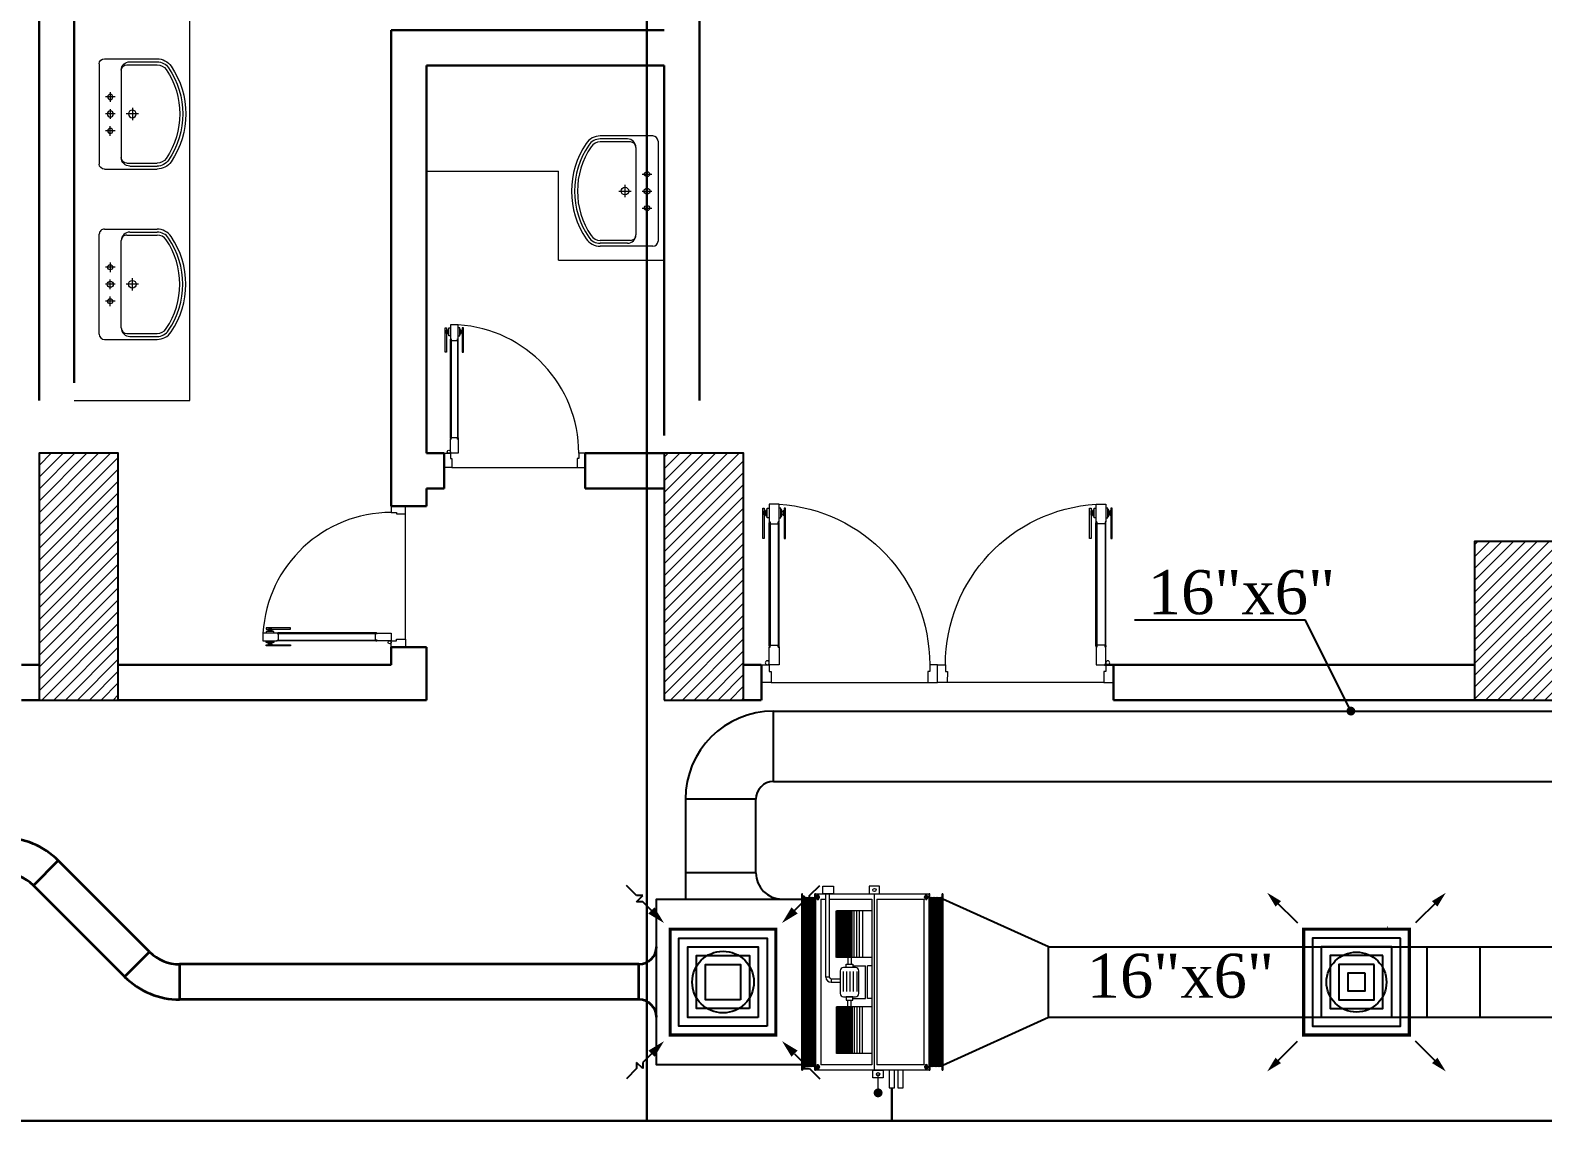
# Model space of a CAD drawing. Extents: x 847 to 949, y 444 to 823.
# Drawn here: x 871 to 879.59, y 803.8 to 809.98 of the extents above; entities that cross this region are included whole.
import ezdxf

# ---------------------------------------------------------------- set-up
doc = ezdxf.new("R2010")
doc.units = 0
doc.header["$MEASUREMENT"] = 0
doc.linetypes.add('DASHDOT', pattern=[25.4, 12.7, -6.35, 0, -6.35])
doc.layers.get('0').update_dxf_attribs({"linetype": 'CONTINUOUS', "lineweight": 30})
for name, color, linetype in [('01_AC-EQUIP', 206, 'CONTINUOUS'), ('03_AC-S.DUCT', 5, 'CONTINUOUS'), ('04_AC-R.DUCT', 6, 'CONTINUOUS'), ('12-AC-FL.CONN.', 2, 'CONTINUOUS'), ('M-DIFUSER', 195, 'CONTINUOUS'), ('M-DUCT-RA', 30, 'CONTINUOUS'), ('M-DUCT-SA', 5, 'CONTINUOUS'), ('M-EQBMNT', 21, 'CONTINUOUS')]:
    doc.layers.add(name, color=color, linetype=linetype)
for name, color, linetype, lineweight in [('04-AC_F.A.DUCT', 4, 'CONTINUOUS', 35), ('AC-TEXT', 15, 'CONTINUOUS', 30), ('AC.REF(S). PIPING', 3, 'CONTINUOUS', 30), ('Column', 6, 'CONTINUOUS', 25), ('DOOR', 30, 'CONTINUOUS', 9), ('Furn', 183, 'CONTINUOUS', 9), ('hatch', 252, 'CONTINUOUS', 9), ('Wall', 5, 'CONTINUOUS', 30)]:
    doc.layers.add(name, color=color, linetype=linetype, lineweight=lineweight)
doc.styles.add('AC', font='romans.shx', dxfattribs={"height": 0.2})
doc.dimstyles.get("Standard").update_dxf_attribs({"dimtxt": 0.12, "dimasz": 0.05, "dimexe": 0.18, "dimexo": 0.0625, "dimgap": 0.09, "dimtad": 0, "dimtih": 1, "dimtoh": 1, "dimzin": 0, "dimdsep": 46, "dimtxsty": 'Standard', "dimblk": 'DOT', "dimcen": 0.09, "dimadec": 0, "dimazin": 0, "dimtfac": 1, "dimtofl": 0, "dimtmove": 0, "dimatfit": 3, "dimldrblk": 'DOT', "dimfxl": 1, "dimtolj": 1, "dimtzin": 0, "dimarcsym": 0})
pattern_1 = [(45, (1093.610115, 478.66157), (-0.0336759605, 0.0336759605), [])]

# ---------------------------------------------------------------- blocks, each defined once
blk = doc.blocks.new('d2')
at = {"layer": 'DOOR', "color": 251}
for p, q in [((91.3148, -77.8377), (92.2036, -77.8377)), ((93.2037, -77.8377), (92.3148, -77.8377))]:
    blk.add_line(p, q, dxfattribs=at)
at = {"layer": 'DOOR', "color": 252}
for p, q in [((91.3031, -78.0432), (91.3031, -78.7431)), ((91.3081, -78.7431), (91.3081, -78.0432)), ((91.3547, -78.7431), (91.3547, -78.0432)), ((91.3597, -78.0432), (91.3597, -78.7431)), ((93.1587, -78.0432), (93.1587, -78.7431)), ((93.1637, -78.7431), (93.1637, -78.0432)), ((93.2103, -78.7431), (93.2103, -78.0432)), ((93.2153, -78.0432), (93.2153, -78.7431))]:
    blk.add_line(p, q, dxfattribs=at)
at = {"layer": 'DOOR', "color": 5}
for points in [[(91.2592, -77.8377), (91.2592, -77.9377), (91.3036, -77.9377), (91.3036, -77.8998), (91.3148, -77.8998), (91.3148, -77.8377)], [(92.2592, -77.8377), (92.2592, -77.9377), (92.2146, -77.9377), (92.2146, -77.8998), (92.2035, -77.8998), (92.2036, -77.8377)], [(92.2592, -77.8377), (92.2592, -77.9377), (92.3038, -77.9377), (92.3038, -77.8998), (92.3149, -77.8998), (92.3148, -77.8377)], [(93.2592, -77.8377), (93.2592, -77.9377), (93.2148, -77.9377), (93.2148, -77.8998), (93.2037, -77.8998), (93.2037, -77.8377)], [(91.3081, -78.0377), (91.3081, -78.0488), (91.3547, -78.0488), (91.3547, -78.0377), (91.3592, -78.0377), (91.3592, -77.9377), (91.3592, -77.9377), (91.3036, -77.9377), (91.3036, -78.0377)], [(93.2103, -78.0377), (93.2103, -78.0488), (93.1637, -78.0488), (93.1637, -78.0377), (93.1592, -78.0377), (93.1592, -77.9377), (93.1592, -77.9377), (93.2148, -77.9377), (93.2148, -78.0377)], [(91.3081, -78.7487), (91.3081, -78.7376), (91.3547, -78.7376), (91.3547, -78.7487), (91.3592, -78.7487), (91.3592, -78.8486), (91.3592, -78.8486), (91.3036, -78.8486), (91.3036, -78.7487)], [(93.2103, -78.7487), (93.2103, -78.7376), (93.1637, -78.7376), (93.1637, -78.7487), (93.1592, -78.7487), (93.1592, -78.8486), (93.1592, -78.8486), (93.2148, -78.8486), (93.2148, -78.7487)]]:
    blk.add_lwpolyline(points, close=True, dxfattribs=at)
for points in [[(91.3081, -78.0482), (91.3081, -78.0482, -1), (91.3081, -78.0382)], [(91.3547, -78.0482), (91.3547, -78.0482, 1), (91.3547, -78.0382)], [(93.1637, -78.0482), (93.1637, -78.0482, -1), (93.1637, -78.0382)], [(93.2103, -78.0482), (93.2103, -78.0482, 1), (93.2103, -78.0382)], [(91.3081, -78.7381), (91.3081, -78.7381, 1), (91.3081, -78.7481)], [(91.3547, -78.7381), (91.3547, -78.7381, -1), (91.3547, -78.7481)], [(93.1637, -78.7381), (93.1637, -78.7381, 1), (93.1637, -78.7481)], [(93.2103, -78.7381), (93.2103, -78.7381, -1), (93.2103, -78.7481)]]:
    blk.add_lwpolyline(points, format="xyb", close=True, dxfattribs=at)
at = {"layer": 'DOOR', "color": 1}
for points in [[(91.2753, -78.6541), (91.2672, -78.6541), (91.2672, -78.8264), (91.2753, -78.8264)], [(91.3876, -78.6541), (91.3956, -78.6541), (91.3956, -78.8264), (91.3876, -78.8264)], [(93.1308, -78.6541), (93.1228, -78.6541), (93.1228, -78.8264), (93.1308, -78.8264)], [(93.2432, -78.6541), (93.2512, -78.6541), (93.2512, -78.8264), (93.2432, -78.8264)], [(91.287, -78.8086), (91.2805, -78.8086), (91.2805, -78.7884), (91.287, -78.7884)], [(91.3759, -78.8086), (91.3823, -78.8086), (91.3823, -78.7884), (91.3759, -78.7884)], [(93.1426, -78.8086), (93.1361, -78.8086), (93.1361, -78.7884), (93.1426, -78.7884)], [(93.2314, -78.8086), (93.2379, -78.8086), (93.2379, -78.7884), (93.2314, -78.7884)]]:
    blk.add_lwpolyline(points, close=True, dxfattribs=at)
for points in [[(91.2753, -78.8083, 1), (91.2805, -78.8083), (91.2805, -78.8083), (91.2805, -78.7887), (91.2805, -78.7887, 1), (91.2753, -78.7887), (91.2753, -78.7887)], [(91.3876, -78.8083, -1), (91.3823, -78.8083), (91.3823, -78.8083), (91.3823, -78.7887), (91.3823, -78.7887, -1), (91.3876, -78.7887), (91.3876, -78.7887)], [(93.1308, -78.8083, 1), (93.1361, -78.8083), (93.1361, -78.8083), (93.1361, -78.7887), (93.1361, -78.7887, 1), (93.1308, -78.7887), (93.1308, -78.7887)], [(93.2432, -78.8083, -1), (93.2379, -78.8083), (93.2379, -78.8083), (93.2379, -78.7887), (93.2379, -78.7887, -1), (93.2432, -78.7887), (93.2432, -78.7887)]]:
    blk.add_lwpolyline(points, format="xyb", close=True, dxfattribs=at)
for points in [[(91.2925, -78.7813), (91.287, -78.7813), (91.287, -78.8158), (91.2925, -78.8158)], [(91.3036, -78.7709), (91.2925, -78.7709), (91.2925, -78.8264), (91.3036, -78.8264)], [(91.3703, -78.7813), (91.3759, -78.7813), (91.3759, -78.8158), (91.3703, -78.8158)], [(93.1481, -78.7813), (93.1426, -78.7813), (93.1426, -78.8158), (93.1481, -78.8158)], [(93.2148, -78.7709), (93.2259, -78.7709), (93.2259, -78.8264), (93.2148, -78.8264)], [(93.2259, -78.7813), (93.2314, -78.7813), (93.2314, -78.8158), (93.2259, -78.8158)]]:
    blk.add_lwpolyline(points, dxfattribs=at)
at = {"layer": 'DOOR', "color": 5}
for points in [[(91.3592, -78.7709), (91.3703, -78.7709), (91.3703, -78.8264), (91.3592, -78.8264)], [(93.1592, -78.7709), (93.1481, -78.7709), (93.1481, -78.8264), (93.1592, -78.8264)]]:
    blk.add_lwpolyline(points, dxfattribs=at)
for centre in [(91.2925, -77.9488), (93.2259, -77.9488)]:
    blk.add_circle(centre, 0.0111, dxfattribs=at)
at = {"layer": 'DOOR', "color": 252}
for centre, start, end in [((91.3018, -77.9377), 273.60232, 0), ((93.2166, -77.9377), 180, 266.39768)]:
    blk.add_arc(centre, 0.9128, start, end, dxfattribs=at)
blk = doc.blocks.new('d4')
at = {"layer": 'DOOR', "color": 252}
for p, q in [((73.8108, -79.7554), (73.8108, -79.1954)), ((73.8148, -79.1954), (73.8148, -79.7554)), ((73.8521, -79.1954), (73.8521, -79.7554)), ((73.8561, -79.7554), (73.8561, -79.1954))]:
    blk.add_line(p, q, dxfattribs=at)
at = {"layer": 'DOOR', "color": 251}
blk.add_line((73.8201, -79.9198), (74.5312, -79.9198), dxfattribs=at)
at = {"layer": 'DOOR', "color": 1}
for points in [[(73.7885, -79.2667), (73.7821, -79.2667), (73.7821, -79.1288), (73.7885, -79.1288)], [(73.7979, -79.143), (73.7927, -79.143), (73.7927, -79.1592), (73.7979, -79.1592)], [(73.869, -79.143), (73.8741, -79.143), (73.8741, -79.1592), (73.869, -79.1592)], [(73.8784, -79.2667), (73.8848, -79.2667), (73.8848, -79.1288), (73.8784, -79.1288)]]:
    blk.add_lwpolyline(points, close=True, dxfattribs=at)
for points in [[(73.7885, -79.1433, -1), (73.7927, -79.1433), (73.7927, -79.1433), (73.7927, -79.159), (73.7927, -79.159, -1), (73.7885, -79.159), (73.7885, -79.159)], [(73.8784, -79.1433, 1), (73.8741, -79.1433), (73.8741, -79.1433), (73.8741, -79.159), (73.8741, -79.159, 1), (73.8784, -79.159), (73.8784, -79.159)]]:
    blk.add_lwpolyline(points, format="xyb", close=True, dxfattribs=at)
for points in [[(73.8023, -79.1649), (73.7979, -79.1649), (73.7979, -79.1373), (73.8023, -79.1373)], [(73.8112, -79.1732), (73.8023, -79.1732), (73.8023, -79.1288), (73.8112, -79.1288)], [(73.8646, -79.1649), (73.869, -79.1649), (73.869, -79.1373), (73.8646, -79.1373)]]:
    blk.add_lwpolyline(points, dxfattribs=at)
at = {"layer": 'DOOR', "color": 5}
for points in [[(73.8148, -79.191), (73.8148, -79.1999), (73.8521, -79.1999), (73.8521, -79.191), (73.8557, -79.191), (73.8557, -79.111), (73.8557, -79.111), (73.8112, -79.111), (73.8112, -79.191)], [(73.8148, -79.7598), (73.8148, -79.7509), (73.8521, -79.7509), (73.8521, -79.7598), (73.8557, -79.7598), (73.8557, -79.8398), (73.8557, -79.8398), (73.8112, -79.8398), (73.8112, -79.7598)], [(73.7757, -79.9198), (73.7757, -79.8398), (73.8112, -79.8398), (73.8112, -79.8701), (73.8201, -79.8701), (73.8201, -79.9198)], [(74.5757, -79.9198), (74.5757, -79.8398), (74.54, -79.8398), (74.54, -79.8701), (74.5311, -79.8701), (74.5312, -79.9198)]]:
    blk.add_lwpolyline(points, close=True, dxfattribs=at)
blk.add_lwpolyline([(73.8557, -79.1732), (73.8646, -79.1732), (73.8646, -79.1288), (73.8557, -79.1288)], dxfattribs=at)
for points in [[(73.8148, -79.1994), (73.8148, -79.1994, -1), (73.8148, -79.1915)], [(73.8521, -79.1994), (73.8521, -79.1994, 1), (73.8521, -79.1915)], [(73.8148, -79.7514), (73.8148, -79.7514, 1), (73.8148, -79.7593)], [(73.8521, -79.7514), (73.8521, -79.7514, -1), (73.8521, -79.7593)]]:
    blk.add_lwpolyline(points, format="xyb", close=True, dxfattribs=at)
blk.add_circle((73.8023, -79.8309), 0.00889, dxfattribs=at)
at = {"layer": 'DOOR', "color": 252}
blk.add_arc((73.8098, -79.8398), 0.7302, 359.9997, 86.39738, dxfattribs=at)
blk = doc.blocks.new('LAV15')
at = {"layer": 'Furn'}
for p, q in [((-0.0438, 0.3934), (-0.0438, 0.0827)), ((-0.0138, 0.4234), (0.5763, 0.4234)), ((0.1523, 0.3584), (0.2094, 0.3584)), ((0.1812, 0.33), (0.1812, 0.3866)), ((0.2523, 0.3584), (0.3094, 0.3584)), ((0.2812, 0.33), (0.2812, 0.3866)), ((0.4102, 0.3584), (0.3531, 0.3584)), ((0.3812, 0.33), (0.3812, 0.3866)), ((0.6063, 0.3934), (0.6063, 0.0827)), ((0.0237, 0.2934), (0.5387, 0.2934)), ((-0.0263, 0.2434), (-0.0263, 0.0827)), ((-0.0088, 0.2609), (-0.0088, 0.0827)), ((0.2442, 0.2284), (0.3172, 0.2284)), ((0.2812, 0.1921), (0.2812, 0.2645)), ((0.5712, 0.2609), (0.5712, 0.0827)), ((0.5888, 0.2434), (0.5888, 0.0827))]:
    blk.add_line(p, q, dxfattribs=at)
for centre, radius in [((0.1812, 0.3584), 0.0151), ((0.2812, 0.3584), 0.0176), ((0.3812, 0.3584), 0.0151), ((0.2812, 0.2284), 0.0225)]:
    blk.add_circle(centre, radius, dxfattribs=at)
for centre, radius, start, end in [((-0.0138, 0.3934), 0.03, 90, 180), ((0.5763, 0.3934), 0.03, 0, 90), ((0.0237, 0.2434), 0.05, 90, 180), ((0.0237, 0.2609), 0.0325, 90, 180), ((0.5387, 0.2434), 0.05, 0, 90), ((0.5387, 0.2609), 0.0325, 0, 90), ((0.0562, 0.0827), 0.1, 180, 235.77113), ((0.0562, 0.0827), 0.0825, 180, 235.77113), ((0.0562, 0.0827), 0.065, 180, 235.77113), ((0.2812, 0.4134), 0.5, 235.77113, 304.22887), ((0.2812, 0.4134), 0.4825, 235.77113, 304.22887), ((0.2812, 0.4134), 0.465, 235.77113, 304.22887), ((0.5062, 0.0827), 0.065, 304.22887, 0), ((0.5062, 0.0827), 0.0825, 304.22887, 0), ((0.5062, 0.0827), 0.1, 304.22887, 0)]:
    blk.add_arc(centre, radius, start, end, dxfattribs=at)
blk = doc.blocks.new('*U39')
at = {"layer": 'M-DIFUSER', "ltscale": 5, "const_width": 18}
blk.add_lwpolyline([(-300, 300), (300, 300), (300, -300), (-300, -300)], close=True, dxfattribs=at)
at = {"layer": 'M-DIFUSER', "color": 21}
for points in [[(250, 250), (-250, 250), (-250, -250), (250, -250)], [(200, 200), (-200, 200), (-200, -200), (200, -200)], [(150, 150), (-150, 150), (-150, -150), (150, -150)], [(100, 100), (-100, 100), (-100, -100), (100, -100)], [(50, 50), (-50, 50), (-50, -50), (50, -50)]]:
    blk.add_lwpolyline(points, close=True, dxfattribs=at)
at = {"layer": 'M-DUCT-SA', "color": 5, "extrusion": (0, 0, -1)}
for p, q in [((-461.1, 461.1), (-335.4, 335.4)), ((461.1, 461.1), (335.4, 335.4)), ((-461.1, -461.1), (-335.4, -335.4)), ((461.1, -461.1), (335.4, -335.4))]:
    blk.add_line(p, q, dxfattribs=at)
for points in [[(459.6, 428.4), (428.6, 459.4), (506.9, 506.9)], [(-459.6, 428.4), (-428.7, 459.4), (-506.9, 506.9)], [(428.4, -459.6), (459.4, -428.6), (506.9, -506.9)], [(-428.4, -459.6), (-459.4, -428.6), (-506.9, -506.9)]]:
    blk.add_solid(points, dxfattribs=at)
blk = doc.blocks.new('*U38')
at = {"layer": 'M-DIFUSER', "ltscale": 5, "const_width": 18}
blk.add_lwpolyline([(-300, 300), (300, 300), (300, -300), (-300, -300)], close=True, dxfattribs=at)
at = {"layer": 'M-DIFUSER', "color": 21}
for points in [[(250, 250), (-250, 250), (-250, -250), (250, -250)], [(200, 200), (-200, 200), (-200, -200), (200, -200)], [(150, 150), (-150, 150), (-150, -150), (150, -150)], [(100, 100), (-100, 100), (-100, -100), (100, -100)]]:
    blk.add_lwpolyline(points, close=True, dxfattribs=at)
at = {"layer": 'M-DUCT-RA', "color": 30}
for p, q in [((-491, 491), (-548.9, 548.9)), ((491, 491), (548.9, 548.9)), ((-491, 455.4), (-491, 491)), ((-455.4, 491), (-491, 455.4)), ((-455.4, 455.4), (-455.4, 491)), ((-406.3, 406.3), (-455.4, 455.4)), ((406.3, 406.3), (455.4, 455.4)), ((455.4, 491), (491, 491)), ((491, 455.4), (455.4, 491)), ((455.4, 455.4), (491, 455.4)), ((-406.3, -406.3), (-455.4, -455.4)), ((406.3, -406.3), (455.4, -455.4)), ((-491, -491), (-548.9, -548.9)), ((-491, -455.4), (-455.4, -491)), ((-455.4, -455.4), (-491, -455.4)), ((-455.4, -491), (-491, -491)), ((455.4, -491), (491, -455.4)), ((455.4, -455.4), (455.4, -491)), ((491, -455.4), (491, -491)), ((491, -491), (548.9, -548.9))]:
    blk.add_line(p, q, dxfattribs=at)
for points in [[(-388.6, 424), (-423.7, 388.9), (-335, 335)], [(424, 388.6), (388.9, 423.7), (335, 335)], [(-424, -388.6), (-388.9, -423.7), (-335, -335)], [(388.6, -424), (423.7, -388.9), (335, -335)]]:
    blk.add_solid(points, dxfattribs=at)
blk = doc.blocks.new('_Dot')
at = {"color": 0, "linetype": 'ByBlock', "lineweight": -2}
blk.add_line((-0.5, 0), (-1, 0), dxfattribs=at)
at = {"color": 0, "linetype": 'ByBlock', "const_width": 0.5}
blk.add_lwpolyline([(-0.25, 0, 1), (0.25, 0, 1)], format="xyb", close=True, dxfattribs=at)
blk = doc.blocks.new('A$C56630B5C')
at = {"layer": '01_AC-EQUIP', "color": 2, "lineweight": 20}
for p, q in [((0.1533, 0.7992), (1.1533, 0.7992)), ((0.1533, 0.7992), (0.1533, 0.7957)), ((1.1243, 0.7957), (0.1533, 0.7957)), ((0.1624, 0.7957), (1.1533, 0.7957)), ((0.1722, 0.7925), (0.1822, 0.7957)), ((0.1722, 0.7925), (0.1822, 0.7894)), ((0.1722, 0.7862), (0.1822, 0.7894)), ((0.1722, 0.7862), (0.1822, 0.783)), ((0.1722, 0.7799), (0.1822, 0.783)), ((0.1722, 0.7799), (0.1822, 0.7767)), ((0.1722, 0.7736), (0.1822, 0.7767)), ((0.1722, 0.7736), (0.1822, 0.7704)), ((0.1822, 0.7894), (1.1243, 0.7894)), ((0.1822, 0.783), (1.1243, 0.783)), ((0.1822, 0.7767), (1.1243, 0.7767)), ((1.1343, 0.7925), (1.1243, 0.7957)), ((1.1343, 0.7925), (1.1243, 0.7894)), ((1.1343, 0.7862), (1.1243, 0.7894)), ((1.1343, 0.7862), (1.1243, 0.783)), ((1.1343, 0.7799), (1.1243, 0.783)), ((1.1343, 0.7799), (1.1243, 0.7767)), ((1.1343, 0.7736), (1.1243, 0.7767)), ((1.1343, 0.7736), (1.1243, 0.7704)), ((1.1533, 0.7957), (1.1533, 0.7992)), ((0.1533, 0.7261), (1.1533, 0.7261)), ((0.1533, 0.7261), (0.1533, 0.7226)), ((1.1533, 0.7226), (0.1533, 0.7226)), ((0.1624, 0.7261), (1.1533, 0.7261)), ((0.1722, 0.7672), (0.1822, 0.7704)), ((0.1722, 0.7672), (0.1822, 0.7641)), ((0.1722, 0.7609), (0.1822, 0.7641)), ((0.1722, 0.7609), (0.1822, 0.7577)), ((0.1722, 0.7546), (0.1822, 0.7577)), ((0.1722, 0.7546), (0.1822, 0.7514)), ((0.1722, 0.7483), (0.1822, 0.7514)), ((0.1722, 0.7483), (0.1822, 0.7451)), ((0.1722, 0.7419), (0.1822, 0.7451)), ((0.1722, 0.7419), (0.1822, 0.7388)), ((0.1722, 0.7356), (0.1822, 0.7388)), ((0.1722, 0.7356), (0.1822, 0.7325)), ((0.1722, 0.7293), (0.1822, 0.7325)), ((0.1722, 0.7293), (0.1822, 0.7261)), ((0.1822, 0.7704), (1.1243, 0.7704)), ((0.1822, 0.7641), (1.1243, 0.7641)), ((0.1822, 0.7577), (1.1243, 0.7577)), ((0.1822, 0.7514), (1.1243, 0.7514)), ((0.1822, 0.7451), (1.1243, 0.7451)), ((0.1822, 0.7388), (1.1243, 0.7388)), ((0.1822, 0.7325), (1.1243, 0.7325)), ((1.1343, 0.7672), (1.1243, 0.7704)), ((1.1343, 0.7672), (1.1243, 0.7641)), ((1.1343, 0.7609), (1.1243, 0.7641)), ((1.1343, 0.7609), (1.1243, 0.7577)), ((1.1343, 0.7546), (1.1243, 0.7577)), ((1.1343, 0.7546), (1.1243, 0.7514)), ((1.1343, 0.7483), (1.1243, 0.7514)), ((1.1343, 0.7483), (1.1243, 0.7451)), ((1.1343, 0.7419), (1.1243, 0.7451)), ((1.1343, 0.7419), (1.1243, 0.7388)), ((1.1343, 0.7356), (1.1243, 0.7388)), ((1.1343, 0.7356), (1.1243, 0.7325)), ((1.1343, 0.7293), (1.1243, 0.7325)), ((1.1343, 0.7293), (1.1243, 0.7261)), ((1.1533, 0.7226), (1.1533, 0.7261)), ((0.1533, 0.0767), (1.1533, 0.0767)), ((0.1533, 0.0767), (0.1533, 0.0731)), ((1.1243, 0.0731), (0.1533, 0.0731)), ((0.1533, 0.0036), (1.1533, 0.0036)), ((0.1533, 0.0036), (0.1533, 0)), ((0.1624, 0.0731), (1.1533, 0.0731)), ((0.1624, 0.0036), (1.1533, 0.0036)), ((0.1722, 0.0699), (0.1822, 0.0731)), ((0.1722, 0.0699), (0.1822, 0.0668)), ((0.1722, 0.0636), (0.1822, 0.0668)), ((0.1722, 0.0636), (0.1822, 0.0605)), ((0.1722, 0.0573), (0.1822, 0.0605)), ((0.1722, 0.0573), (0.1822, 0.0541)), ((0.1722, 0.051), (0.1822, 0.0541)), ((0.1722, 0.051), (0.1822, 0.0478)), ((0.1722, 0.0447), (0.1822, 0.0478)), ((0.1722, 0.0447), (0.1822, 0.0415)), ((0.1722, 0.0383), (0.1822, 0.0415)), ((0.1722, 0.0383), (0.1822, 0.0352)), ((0.1722, 0.032), (0.1822, 0.0352)), ((0.1722, 0.032), (0.1822, 0.0289)), ((0.1722, 0.0257), (0.1822, 0.0289)), ((0.1722, 0.0257), (0.1822, 0.0225)), ((0.1722, 0.0194), (0.1822, 0.0225)), ((0.1722, 0.0194), (0.1822, 0.0162)), ((0.1722, 0.0131), (0.1822, 0.0162)), ((0.1722, 0.0131), (0.1822, 0.0099)), ((0.1722, 0.0067), (0.1822, 0.0099)), ((0.1722, 0.0067), (0.1822, 0.0036)), ((0.1822, 0.0668), (1.1243, 0.0668)), ((0.1822, 0.0605), (1.1243, 0.0605)), ((0.1822, 0.0541), (1.1243, 0.0541)), ((0.1822, 0.0478), (1.1243, 0.0478)), ((0.1822, 0.0415), (1.1243, 0.0415)), ((0.1822, 0.0352), (1.1243, 0.0352)), ((0.1822, 0.0289), (1.1243, 0.0289)), ((0.1822, 0.0225), (1.1243, 0.0225)), ((0.1822, 0.0162), (1.1243, 0.0162)), ((0.1822, 0.0099), (1.1243, 0.0099)), ((1.1343, 0.0699), (1.1243, 0.0731)), ((1.1343, 0.0699), (1.1243, 0.0668)), ((1.1343, 0.0636), (1.1243, 0.0668)), ((1.1343, 0.0636), (1.1243, 0.0605)), ((1.1343, 0.0573), (1.1243, 0.0605)), ((1.1343, 0.0573), (1.1243, 0.0541)), ((1.1343, 0.051), (1.1243, 0.0541)), ((1.1343, 0.051), (1.1243, 0.0478)), ((1.1343, 0.0447), (1.1243, 0.0478)), ((1.1343, 0.0447), (1.1243, 0.0415)), ((1.1343, 0.0383), (1.1243, 0.0415)), ((1.1343, 0.0383), (1.1243, 0.0352)), ((1.1343, 0.032), (1.1243, 0.0352)), ((1.1343, 0.032), (1.1243, 0.0289)), ((1.1343, 0.0257), (1.1243, 0.0289)), ((1.1343, 0.0257), (1.1243, 0.0225)), ((1.1343, 0.0194), (1.1243, 0.0225)), ((1.1343, 0.0194), (1.1243, 0.0162)), ((1.1343, 0.0131), (1.1243, 0.0162)), ((1.1343, 0.0131), (1.1243, 0.0099)), ((1.1343, 0.0067), (1.1243, 0.0099)), ((1.1343, 0.0067), (1.1243, 0.0036)), ((1.1533, 0.0731), (1.1533, 0.0767)), ((1.1533, 0), (1.1533, 0.0036)), ((1.1533, 0), (0.1533, 0))]:
    blk.add_line(p, q, dxfattribs=at)
at = {"layer": '01_AC-EQUIP', "color": 1, "lineweight": 20}
for p, q in [((0.1533, 0.7226), (1.1533, 0.7226)), ((0.1539, 0.7087), (0.188, 0.7087)), ((0.1717, 0.7202), (0.1717, 0.6982)), ((1.1233, 0.6926), (0.1833, 0.6926)), ((1.1527, 0.7087), (1.1186, 0.7087)), ((1.1348, 0.7202), (1.1348, 0.6982)), ((0.2476, 0.4033), (0.2476, 0.6038)), ((0.5132, 0.6038), (0.2476, 0.6038)), ((0.5132, 0.6026), (0.2476, 0.6026)), ((0.5132, 0.6013), (0.2476, 0.6013)), ((0.5132, 0.4033), (0.5132, 0.6038)), ((0.6527, 0.634), (0.6527, 0.5827)), ((0.6721, 0.634), (0.6527, 0.634)), ((0.6721, 0.634), (0.6721, 0.5827)), ((0.6818, 0.6631), (1.1533, 0.6631)), ((0.6818, 0.6437), (0.6818, 0.6631)), ((0.6818, 0.6437), (1.1533, 0.6437)), ((0.7923, 0.4033), (0.7923, 0.6038)), ((0.7923, 0.6038), (1.0579, 0.6038)), ((0.7923, 0.6026), (1.0579, 0.6026)), ((0.7923, 0.6013), (1.0579, 0.6013)), ((1.0579, 0.4033), (1.0579, 0.6038)), ((0.5132, 0.5995), (0.2476, 0.5995)), ((0.5132, 0.5972), (0.2476, 0.5972)), ((0.5132, 0.5949), (0.2476, 0.5949)), ((0.5132, 0.5923), (0.2476, 0.5923)), ((0.5132, 0.5893), (0.2476, 0.5893)), ((0.5132, 0.5857), (0.2476, 0.5857)), ((0.5132, 0.5807), (0.2476, 0.5807)), ((0.5132, 0.5755), (0.2476, 0.5755)), ((0.5132, 0.5691), (0.2476, 0.5691)), ((0.5132, 0.562), (0.2476, 0.562)), ((0.5132, 0.5546), (0.2476, 0.5546)), ((0.5132, 0.5472), (0.2476, 0.5472)), ((0.5132, 0.542), (0.2476, 0.542)), ((0.5132, 0.5356), (0.2476, 0.5356)), ((0.5132, 0.5285), (0.2476, 0.5285)), ((0.5132, 0.5211), (0.2476, 0.5211)), ((0.5132, 0.5393), (0.5509, 0.5393)), ((0.5132, 0.5199), (0.5509, 0.5199)), ((0.7136, 0.5659), (0.5995, 0.5659)), ((0.7136, 0.5465), (0.5995, 0.5465)), ((0.7136, 0.5271), (0.5995, 0.5271)), ((0.7923, 0.5393), (0.7546, 0.5393)), ((0.7923, 0.5199), (0.7546, 0.5199)), ((0.7923, 0.5995), (1.0579, 0.5995)), ((0.7923, 0.5972), (1.0579, 0.5972)), ((0.7923, 0.5949), (1.0579, 0.5949)), ((0.7923, 0.5923), (1.0579, 0.5923)), ((0.7923, 0.5893), (1.0579, 0.5893)), ((0.7923, 0.5857), (1.0579, 0.5857)), ((0.7923, 0.5807), (1.0579, 0.5807)), ((0.7923, 0.5755), (1.0579, 0.5755)), ((0.7923, 0.5691), (1.0579, 0.5691)), ((0.7923, 0.562), (1.0579, 0.562)), ((0.7923, 0.5546), (1.0579, 0.5546)), ((0.7923, 0.5472), (1.0579, 0.5472)), ((0.7923, 0.542), (1.0579, 0.542)), ((0.7923, 0.5356), (1.0579, 0.5356)), ((0.7923, 0.5285), (1.0579, 0.5285)), ((0.7923, 0.5211), (1.0579, 0.5211)), ((0.5132, 0.5137), (0.2476, 0.5137)), ((0.5132, 0.5021), (0.2476, 0.5021)), ((0.5132, 0.4875), (0.2476, 0.4875)), ((0.5132, 0.4729), (0.2476, 0.4729)), ((0.2476, 0.4545), (0.5132, 0.4545)), ((0.5601, 0.5112), (0.5601, 0.4383)), ((0.5601, 0.4383), (0.7454, 0.4383)), ((0.7136, 0.5077), (0.5995, 0.5077)), ((0.7136, 0.4883), (0.5995, 0.4883)), ((0.7454, 0.5112), (0.7454, 0.4383)), ((0.7923, 0.5137), (1.0579, 0.5137)), ((0.7923, 0.5021), (1.0579, 0.5021)), ((0.7923, 0.4875), (1.0579, 0.4875)), ((0.7923, 0.4729), (1.0579, 0.4729)), ((1.0579, 0.4545), (0.7923, 0.4545)), ((1.1533, 0.3883), (0.1533, 0.3883)), ((1.1233, 0.3733), (0.1833, 0.3733)), ((0.5601, 0.4272), (0.7454, 0.4272)), ((0.5601, 0.4033), (0.5601, 0.4272)), ((0.7454, 0.4033), (0.7454, 0.4272)), ((0.1539, 0.0941), (0.188, 0.0941)), ((0.1869, 0.0917), (0.1559, 0.0917)), ((0.1707, 0.1022), (0.1707, 0.0821)), ((0.1717, 0.0826), (0.1717, 0.1046)), ((1.1233, 0.1067), (0.1833, 0.1067)), ((1.1527, 0.0941), (1.1186, 0.0941)), ((1.1348, 0.0826), (1.1348, 0.1046)), ((1.1533, 0.0767), (0.1533, 0.0767))]:
    blk.add_line(p, q, dxfattribs=at)
at = {"layer": '01_AC-EQUIP', "color": 1, "linetype": 'DASHDOT', "lineweight": 20}
for p, q in [((0.5132, 0.5472), (0.2476, 0.5472)), ((0.7923, 0.5472), (1.0579, 0.5472))]:
    blk.add_line(p, q, dxfattribs=at)
at = {"layer": '01_AC-EQUIP', "color": 4, "lineweight": 20}
blk.add_line((0.0248, 0.3668), (0.1307, 0.3668), dxfattribs=at)
at = {"layer": '01_AC-EQUIP', "color": 1, "lineweight": 20}
for points in [[(0.1533, 0.0767), (0.1533, 0.7226)], [(1.1233, 0.4033), (0.1833, 0.4033), (0.1833, 0.6926)], [(1.1233, 0.6926), (1.1233, 0.6631)], [(1.1533, 0.7261), (1.1533, 0.0767)], [(1.1233, 0.6437), (1.1233, 0.4033)], [(0.1833, 0.1067), (0.1833, 0.3733)], [(1.1233, 0.3733), (1.1233, 0.1067)]]:
    blk.add_lwpolyline(points, dxfattribs=at)
for points in [[(1.1972, 0.6199), (1.1533, 0.6199), (1.1533, 0.6798), (1.1972, 0.6798)], [(0.5693, 0.5479), (0.5509, 0.5479), (0.5509, 0.5112), (0.5693, 0.5112)], [(0.7362, 0.5479), (0.7546, 0.5479), (0.7546, 0.5112), (0.7362, 0.5112)], [(0.1093, 0.3976), (0.1533, 0.3976), (0.1533, 0.3377), (0.1093, 0.3377)], [(1.1972, 0.4183), (1.1533, 0.4183), (1.1533, 0.3584), (1.1972, 0.3584)]]:
    blk.add_lwpolyline(points, close=True, dxfattribs=at)
blk.add_lwpolyline([(0.7168, 0.5827), (0.5887, 0.5827, 0.414214), (0.5693, 0.5633), (0.5693, 0.4959, 0.414214), (0.5887, 0.4765), (0.7168, 0.4765, 0.414214), (0.7362, 0.4959), (0.7362, 0.5633, 0.414214)], format="xyb", close=True, dxfattribs=at)
at = {"layer": '01_AC-EQUIP', "color": 4, "lineweight": 20, "const_width": 0.0252}
blk.add_lwpolyline([(0.0275, 0.3545, 1), (0.0221, 0.3791, 1)], format="xyb", close=True, dxfattribs=at)
at = {"layer": '01_AC-EQUIP', "color": 5, "lineweight": 20}
blk.add_lwpolyline([(0.1533, 0.2734), (0.1533, 0.3034), (0.0533, 0.3034), (0.0533, 0.2734)], close=True, dxfattribs=at)
at = {"layer": '01_AC-EQUIP', "color": 6, "lineweight": 20}
blk.add_lwpolyline([(0.1533, 0.2241), (0.1533, 0.2541), (0.0533, 0.2541), (0.0533, 0.2241)], close=True, dxfattribs=at)
at = {"layer": '01_AC-EQUIP', "color": 1, "lineweight": 20}
for centre in [(0.1307, 0.3668), (1.1758, 0.3875)]:
    blk.add_circle(centre, 0.00932, dxfattribs=at)
for radius in [0.0291, 0.0097]:
    blk.add_arc((0.6818, 0.634), radius, 90.00061, 180.00061, dxfattribs=at)
for centre, major_axis, start_param, end_param in [((0.1717, 0.7087), (0.0136, 0), -1.570796, 4.712389), ((0.1717, 0.7087), (0.00775, 0), 3.141593, 9.424778), ((1.1348, 0.0941), (-0.0136, 0), -1.570796, 4.712389), ((1.1348, 0.0941), (-0.00775, 0), 3.141593, 9.424778)]:
    blk.add_ellipse(centre, major_axis=major_axis, ratio=0.646018, start_param=start_param, end_param=end_param, dxfattribs=at)
at = {"layer": '01_AC-EQUIP', "color": 1, "lineweight": 20, "extrusion": (0, 0, -1)}
for centre, major_axis, start_param, end_param in [((1.1348, 0.7087), (-0.0136, 0), -1.570796, 4.712389), ((1.1348, 0.7087), (-0.00775, 0), 3.141593, 9.424778), ((0.1717, 0.0941), (0.0136, 0), -1.570796, 4.712389), ((0.1707, 0.0917), (-0.0124, 0), -1.570796, 4.712389), ((0.1707, 0.0917), (-0.00705, 0), 3.141593, 9.424778), ((0.1717, 0.0941), (0.00775, 0), 3.141593, 9.424778)]:
    blk.add_ellipse(centre, major_axis=major_axis, ratio=0.646018, start_param=start_param, end_param=end_param, dxfattribs=at)
at = {"layer": 'M-EQBMNT', "color": 21, "linetype": 'ByBlock', "ltscale": 1.5}
for p, q in [((0.5132, 0.6038), (0.2476, 0.6038)), ((0.7923, 0.6038), (1.0579, 0.6038))]:
    blk.add_line(p, q, dxfattribs=at)

msp = doc.modelspace()

# ---------------------------------------------------------------- hatches: boundary and pattern name
at = {"layer": 'hatch'}
h = msp.add_hatch(dxfattribs=at)
h.set_pattern_fill('ANSI31', color=252, scale=0.015, style=0)
h.set_pattern_definition(pattern_1)
h.paths.add_polyline_path([(871.0529, 806.1836), (871.5029, 806.1836), (871.5029, 807.5836), (871.0529, 807.5836)])
h = msp.add_hatch(dxfattribs=at)
h.set_pattern_fill('ANSI31', color=252, scale=0.015, style=0)
h.set_pattern_definition(pattern_1)
h.paths.add_polyline_path([(874.603, 806.1836), (875.053, 806.1836), (875.053, 807.5836), (874.603, 807.5836)])
h = msp.add_hatch(dxfattribs=at)
h.set_pattern_fill('ANSI31', color=252, scale=0.015, style=0)
h.set_pattern_definition([(45, (1106.635115, 483.96157), (-0.0336759605, 0.0336759605), [])])
h.paths.add_polyline_path([(879.203, 806.1836), (880.103, 806.1836), (880.103, 807.0836), (879.203, 807.0836)])

# ---------------------------------------------------------------- linework, layer by layer
at = {"layer": '03_AC-S.DUCT'}
for p, q in [((876.1836, 804.0831), (876.1836, 805.0831)), ((876.7836, 804.7831), (876.1836, 805.053)), ((876.7836, 804.7831), (879.7178, 804.783)), ((876.7836, 804.3831), (876.7836, 804.7831)), ((878.933, 804.7831), (878.933, 804.3831)), ((879.233, 804.7831), (879.233, 804.3831)), ((876.1836, 804.111), (876.7836, 804.3831)), ((876.7836, 804.3831), (879.7178, 804.3831))]:
    msp.add_line(p, q, dxfattribs=at)
at = {"layer": '03_AC-S.DUCT', "linetype": 'Continuous'}
msp.add_line((878.7062, 804.8942), (878.7098, 804.8942), dxfattribs=at)
at = {"layer": '04-AC_F.A.DUCT'}
for p, q in [((871.0208, 805.1313, -0.0007), (871.1622, 805.2728, -0.0007)), ((871.6804, 804.7546, -0.0005), (871.1622, 805.2728, -0.0006)), ((871.5391, 804.6131, -0.0005), (871.0208, 805.1313, -0.0006)), ((871.6804, 804.7546, -0.0005), (871.539, 804.6131, -0.0005)), ((874.4583, 804.6839, 0), (871.8511, 804.6839, -0.0005)), ((871.8511, 804.6839, -0.0005), (871.8511, 804.4839, -0.0005)), ((874.4583, 804.4839, 0.1), (874.4583, 804.6839, 0.1)), ((874.4583, 804.4839, 0), (871.8511, 804.4839, -0.0005))]:
    msp.add_line(p, q, dxfattribs=at)
for centre, radius, start, end in [((870.8501, 804.9606, -0.0007), 0.4414, 45, 90), ((870.8501, 804.9606, -0.0007), 0.2414, 45, 90), ((871.8511, 804.9253, -0.0005), 0.2414, 225, 270), ((871.8511, 804.9253, -0.0005), 0.4414, 225, 270)]:
    msp.add_arc(centre, radius, start, end, dxfattribs=at)
at = {"layer": '04-AC_F.A.DUCT', "extrusion": (-0.000189355, 0, 1)}
for centre, start, end in [((874.4583, 804.7839, -0.1656), 270, 0), ((874.4583, 804.3839, -0.1656), 0, 90)]:
    msp.add_arc(centre, 0.1, start, end, dxfattribs=at)
at = {"layer": '04_AC-R.DUCT'}
for p, q in [((875.2227, 806.1206), (887.233, 806.1206)), ((875.2227, 805.7206), (875.2227, 806.1206)), ((875.2227, 805.7206), (887.233, 805.7206)), ((875.1227, 805.6206), (874.7227, 805.6206)), ((874.7227, 805.6206), (874.7227, 805.0539)), ((875.1227, 805.2037), (875.1227, 805.6206)), ((875.1227, 805.2037), (874.7227, 805.2037)), ((875.1227, 805.0539), (875.3415, 805.0539))]:
    msp.add_line(p, q, dxfattribs=at)
msp.add_lwpolyline([(875.3844, 805.0539), (875.3844, 804.1139), (874.5583, 804.1139), (874.5583, 805.0539)], close=True, dxfattribs=at)
for centre, radius, start, end in [((875.2227, 805.6206), 0.5, 90, 180), ((875.2227, 805.6206), 0.1, 90, 180), ((875.2727, 805.2037), 0.15, 180, 269.94786)]:
    msp.add_arc(centre, radius, start, end, dxfattribs=at)
at = {"layer": '12-AC-FL.CONN.', "color": 2}
for centre, radius in [((874.9363, 804.583), 0.175), ((878.5329, 804.5831), 0.1702)]:
    msp.add_circle(centre, radius, dxfattribs=at)
at = {"layer": 'AC.REF(S). PIPING'}
for p, q in [((874.503, 814.7836), (874.503, 803.7964)), ((875.8952, 803.9831), (875.8952, 803.7964)), ((874.503, 803.7964), (861.7929, 803.7964)), ((874.503, 803.7964), (908.7728, 803.7964))]:
    msp.add_line(p, q, dxfattribs=at)
at = {"layer": 'Column', "color": 252}
for points in [[(871.0529, 806.1836), (871.5029, 806.1836), (871.5029, 807.5836), (871.0529, 807.5836)], [(874.603, 806.1836), (875.053, 806.1836), (875.053, 807.5836), (874.603, 807.5836)], [(879.203, 806.1836), (880.103, 806.1836), (880.103, 807.0836), (879.203, 807.0836)]]:
    msp.add_lwpolyline(points, close=True, dxfattribs=at)
at = {"layer": 'Furn', "color": 252, "linetype": 'Continuous'}
for p, q in [((873.253, 809.1836), (874.003, 809.1836)), ((874.003, 808.6801), (874.603, 808.6801))]:
    msp.add_line(p, q, dxfattribs=at)
for points in [[(871.253, 807.8836), (871.9084, 807.8836), (871.9084, 810.9834)], [(874.003, 808.6801), (874.003, 809.1836)]]:
    msp.add_lwpolyline(points, dxfattribs=at)
at = {"layer": 'Wall', "color": 252, "linetype": 'Continuous'}
for p, q in [((873.053, 809.9836), (874.603, 809.9836)), ((873.053, 807.2836), (873.053, 809.9836)), ((873.253, 809.7836), (874.603, 809.7836)), ((873.253, 807.5836), (873.253, 809.7836)), ((873.253, 807.5836), (873.353, 807.5836)), ((873.353, 807.5836), (873.353, 807.3836)), ((874.153, 807.5836), (874.603, 807.5836)), ((874.153, 807.5836), (874.153, 807.3836)), ((873.253, 807.3836), (873.353, 807.3836)), ((873.253, 807.2836), (873.253, 807.3836)), ((874.153, 807.3836), (874.603, 807.3836)), ((873.053, 807.2836), (873.253, 807.2836)), ((873.053, 806.3836), (873.053, 806.4836)), ((873.053, 806.4836), (873.253, 806.4836)), ((873.253, 806.3836), (873.253, 806.4836)), ((870.9529, 806.3836), (871.0529, 806.3836)), ((871.5029, 806.3836), (873.053, 806.3836)), ((873.253, 806.3836), (873.253, 806.1836)), ((875.153, 806.3836), (875.053, 806.3836)), ((875.1542, 806.3836), (875.1542, 806.1836)), ((879.203, 806.3836), (877.103, 806.3836)), ((877.1542, 806.3836), (877.1542, 806.1836)), ((870.9529, 806.1836), (871.0529, 806.1836)), ((871.5029, 806.1836), (873.253, 806.1836)), ((875.153, 806.1836), (875.053, 806.1836)), ((879.403, 806.1836), (877.1542, 806.1836))]:
    msp.add_line(p, q, dxfattribs=at)
for points in [[(871.053, 807.8836), (871.053, 814.5836)], [(874.803, 807.8836), (874.803, 814.4836)], [(871.253, 807.9836), (871.253, 812.8836), (871.4319, 812.8836)], [(874.603, 807.8836), (874.603, 809.7836)], [(874.603, 807.6836), (874.603, 809.7836)]]:
    msp.add_lwpolyline(points, dxfattribs=at)

# ---------------------------------------------------------------- block references
at = {"color": 252, "linetype": 'Continuous'}
msp.add_blockref('d4', (799.5773, 887.4234), dxfattribs=at)
at = {"color": 252, "linetype": 'Continuous', "rotation": 90.00000000000004}
msp.add_blockref('d4', (793.2132, 732.708), dxfattribs=at)
at = {"color": 252, "linetype": 'Continuous', "xscale": -1, "rotation": 180}
msp.add_blockref('d2', (783.895, 728.446), dxfattribs=at)
at = {"layer": '01_AC-EQUIP', "color": 1, "lineweight": 20, "rotation": 90}
msp.add_blockref('A$C56630B5C', (876.1836, 803.9298), dxfattribs=at)
at = {"layer": 'Furn', "color": 252, "extrusion": (0, 0, -1)}
for p, xscale, yscale, zscale, rotation in [((-871.8025, 809.7796), 0.9629308734662396, 0.9629308734662396, -0.9629308734422743, 269.9999999999995), ((-874.1596, 809.3417), -0.9629308734662396, 0.9629308734652116, -0.9629308734662396, 90.0000000000005), ((-871.8025, 808.2717), -0.9629308734662396, 0.9629308734652116, -0.9629308734662396, 270.0000000000005)]:
    msp.add_blockref('LAV15', p, dxfattribs=dict(at, xscale=xscale, yscale=yscale, zscale=zscale, rotation=rotation))
at = {"layer": 'M-DIFUSER', "xscale": -0.001, "yscale": 0.001, "zscale": 0.001, "rotation": 180}
msp.add_blockref('*U38', (874.9363, 804.583), dxfattribs=at)
at = {"layer": 'M-DIFUSER', "xscale": 0.001, "yscale": 0.001, "zscale": 0.001}
msp.add_blockref('*U39', (878.5329, 804.5831), dxfattribs=at)

# ---------------------------------------------------------------- texts
at = {"layer": 'AC-TEXT', "color": 7, "linetype": 'Continuous', "char_height": 0.25, "width": 6.186939, "attachment_point": 7, "style": 'AC'}
for insert in [(877.3483, 806.6668), (877.0014, 804.4905)]:
    msp.add_mtext('\\A1;\\pt0.25;{\\fTimes New Roman|b0|i0|c0|p18;\\C256;16"x6"  }', dxfattribs=dict(at, insert=insert))

# ---------------------------------------------------------------- leaders
at = {"layer": 'AC-TEXT', "color": 7, "linetype": 'Continuous'}
msp.add_leader([(878.5011, 806.1206), (878.2443, 806.6369), (877.2716, 806.6369)], dimstyle='Standard', override={"dimgap": 0.09, "dimtad": 0, "dimfxl": 0.15, "dimfxlon": 1}, dxfattribs=at)

doc.saveas('drawing.dxf')
